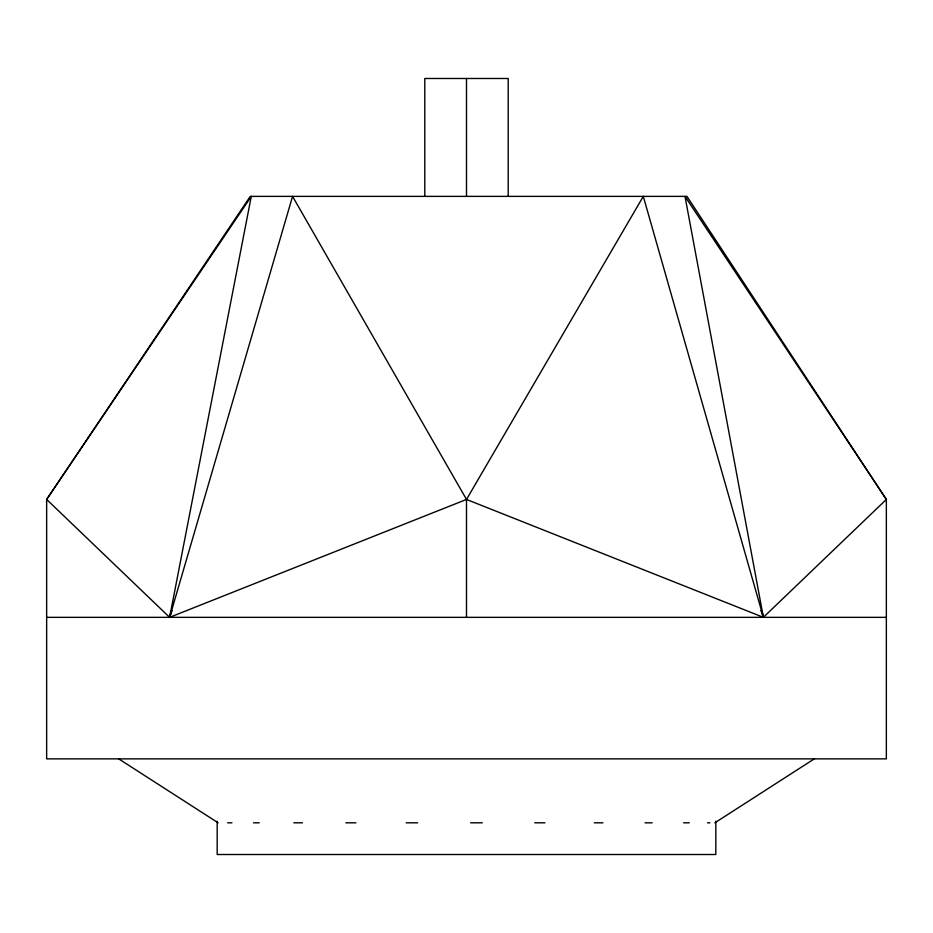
<?xml version="1.0" encoding="UTF-8"?>
<svg xmlns="http://www.w3.org/2000/svg" width="933" height="933" viewBox="0 0 933 933"><rect width="100%" height="100%" fill="white"/><g stroke="black" fill="none" stroke-linecap="round" stroke-linejoin="round"><path stroke-width="1.4" d="M170.646 613.098L169.619 617.343L46.65 499.447L250.289 196.373L686.945 196.373L886.35 499.447L886.35 758.867L46.65 758.867L46.65 499.447L251.28 196.373L169.619 617.343L466.5 499.447L643.292 196.373L763.381 617.343L886.35 499.447L684.997 196.373L763.381 617.343L466.5 499.447L292.554 196.373L169.619 617.343L172.104 610.485M714.865 822.813L814.287 758.867M46.65 617.343L886.35 617.343M227.664 822.813L231.967 822.813M253.473 822.813L259.234 822.813M293.802 822.813L302.49 822.813M345.898 822.813L355.951 822.813M406.205 822.813L417.657 822.813M470.629 822.813L482.291 822.813M534.772 822.813L544.93 822.813M594.263 822.813L602.963 822.813M645.041 822.813L652.19 822.813M683.656 822.813L689.254 822.813M707.471 822.813L709.931 822.813M118.713 758.867L218.135 822.813M760.955 610.485L763.381 617.343L762.074 611.675M715.821 821.192L715.821 854.511L217.179 854.511L217.179 821.192M508.205 196.373L508.205 78.489L424.795 78.489L424.795 196.373M466.5 78.489L466.5 196.373M466.5 499.447L466.5 617.343"/></g></svg>
